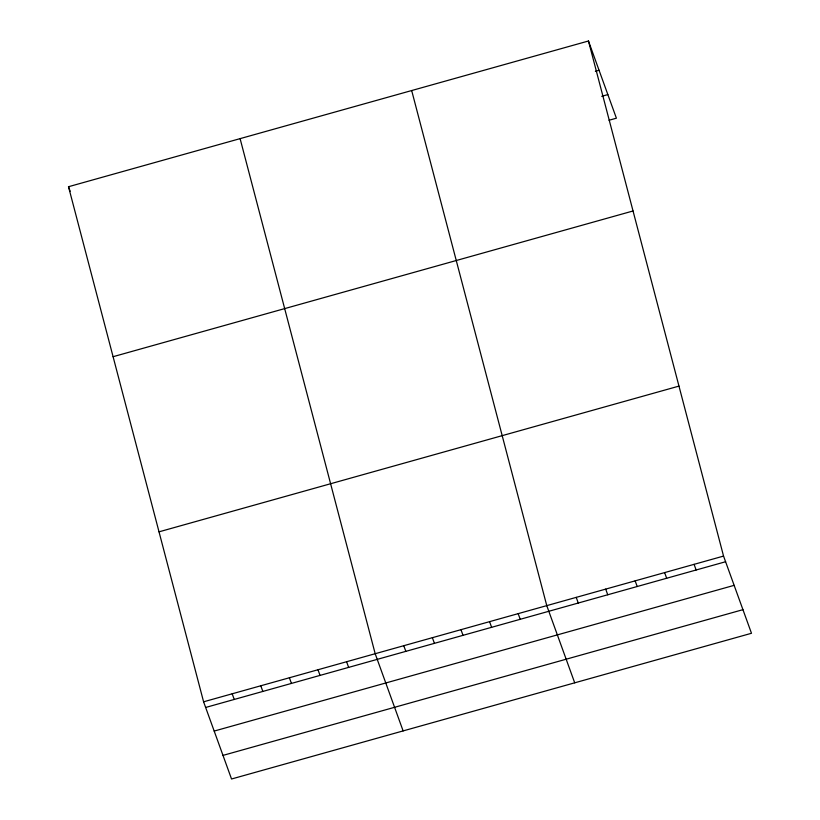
<?xml version="1.0" encoding="UTF-8"?>
<svg xmlns="http://www.w3.org/2000/svg" width="820" height="820" viewBox="0 0 820 820"><rect width="100%" height="100%" fill="white"/><g stroke="black" fill="none" stroke-linecap="round" stroke-linejoin="round"><path stroke-width="1.23" d="M588.463 41L723.547 556.083L751.489 633.276L231.537 779L203.596 701.807L68.511 186.724L588.463 41L616.404 118.193L609.034 120.253M595.371 71.299L599.051 70.264M601.716 96.309L607.856 94.587M113.088 356.7L633.04 210.976M159.018 531.832L678.97 386.107M203.596 701.807L723.547 556.083M205.646 707.465L725.597 561.741M214.194 731.071L734.136 585.347M222.999 755.394L742.941 609.67M694.079 564.345L696.129 570.002M664.62 572.606L666.67 578.254M635.151 580.857L637.201 586.515M605.693 589.119L607.743 594.777M576.224 597.37L578.274 603.028M574.707 682.824L546.766 605.631L411.681 90.548M518.168 613.647L520.218 619.305M489.571 621.662L491.621 627.32M460.973 629.678L463.023 635.336M432.376 637.693L434.426 643.341M403.778 645.709L405.828 651.357M403.122 730.907L375.181 653.714L240.096 138.631M346.583 661.73L348.633 667.388M317.986 669.745L320.036 675.403M289.388 677.761L291.438 683.419M260.791 685.776L262.841 691.434M68.511 186.724L70.151 191.244M232.193 693.792L234.243 699.45"/></g></svg>
